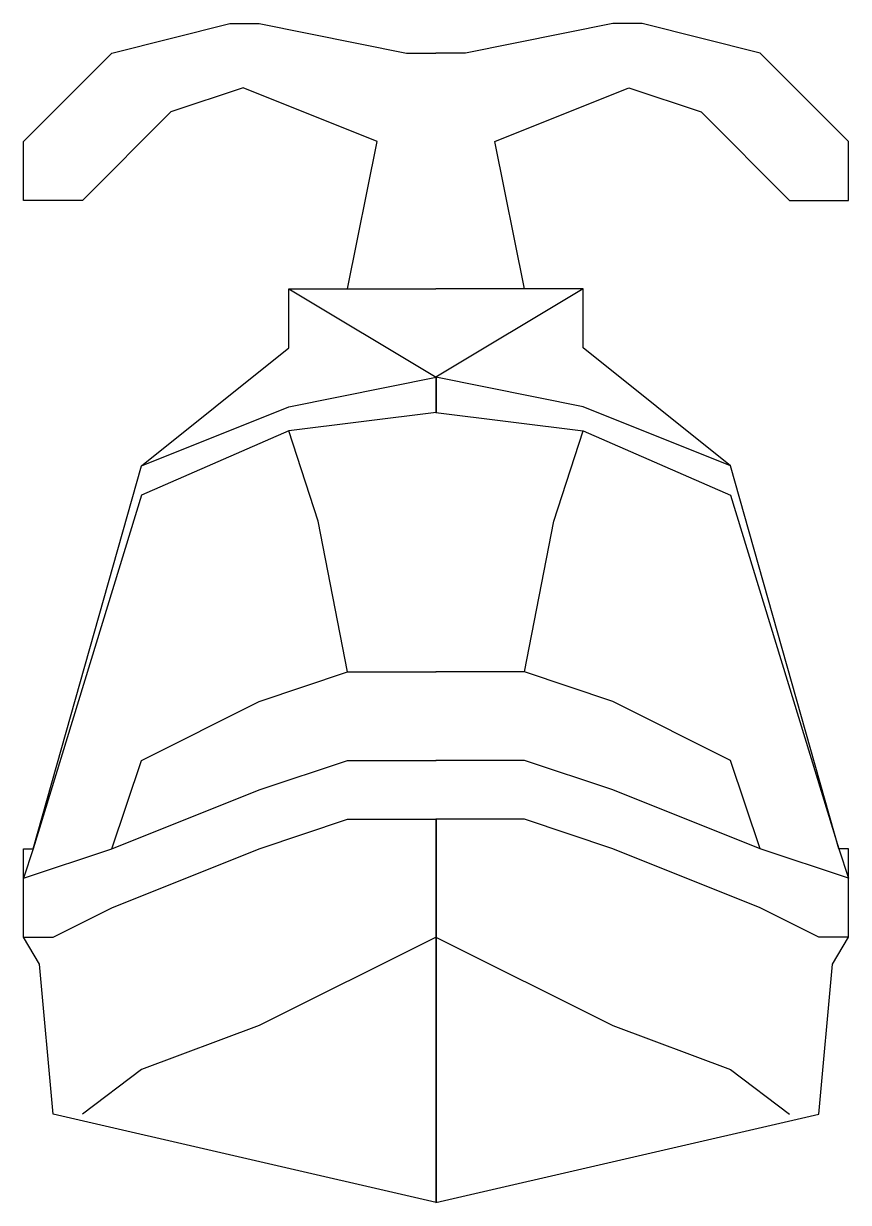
# Model space of a CAD drawing. Header units: millimetres. Extents: x -2134.94 to -2134.241, y 1622.721 to 1623.719.
import ezdxf

# ---------------------------------------------------------------- set-up
doc = ezdxf.new("R2010")
doc.units = ezdxf.units.MM
doc.header["$LTSCALE"] = 10
doc.layers.add('Embarcações', color=2, linetype='Continuous')

msp = doc.modelspace()

# ---------------------------------------------------------------- linework, layer by layer
at = {"layer": 'Embarcações'}
for p, q in [((-2134.71504, 1623.49433), (-2134.59019, 1623.4195)), ((-2134.66515, 1623.49433), (-2134.59026, 1623.49433)), ((-2134.46548, 1623.49433), (-2134.59033, 1623.4195)), ((-2134.51537, 1623.49433), (-2134.59026, 1623.49433))]:
    msp.add_line(p, q, dxfattribs=at)
for points in [[(-2134.59019, 1622.7206), (-2134.9147, 1622.79542), (-2134.92607, 1622.92248), (-2134.93964, 1622.94521), (-2134.93964, 1623.02003), (-2134.93147, 1623.02003), (-2134.83988, 1623.34454), (-2134.71504, 1623.44445), (-2134.71504, 1623.49433), (-2134.66515, 1623.49433), (-2134.64021, 1623.61917), (-2134.75369, 1623.66448), (-2134.81494, 1623.64411), (-2134.88976, 1623.56915), (-2134.93964, 1623.56915), (-2134.93964, 1623.61917), (-2134.86482, 1623.694), (-2134.76492, 1623.71894), (-2134.73998, 1623.71894), (-2134.61527, 1623.694), (-2134.59026, 1623.694)], [(-2134.59033, 1622.7206), (-2134.26582, 1622.79542), (-2134.25445, 1622.92248), (-2134.24087, 1622.94521), (-2134.24087, 1623.02003), (-2134.24905, 1623.02003), (-2134.34064, 1623.34454), (-2134.46548, 1623.44445), (-2134.46548, 1623.49433), (-2134.51537, 1623.49433), (-2134.54031, 1623.61917), (-2134.42683, 1623.66448), (-2134.36558, 1623.64411), (-2134.29076, 1623.56915), (-2134.24087, 1623.56915), (-2134.24087, 1623.61917), (-2134.3157, 1623.694), (-2134.4156, 1623.71894), (-2134.44054, 1623.71894), (-2134.56525, 1623.694), (-2134.59026, 1623.694)], [(-2134.83988, 1623.34454), (-2134.71504, 1623.39442), (-2134.59019, 1623.4195), (-2134.59019, 1623.38944), (-2134.71504, 1623.37392), (-2134.83988, 1623.3196), (-2134.93147, 1623.02003), (-2134.93964, 1622.99523), (-2134.86482, 1623.02003), (-2134.83988, 1623.09499), (-2134.73998, 1623.14487), (-2134.66515, 1623.16982), (-2134.59019, 1623.16982)], [(-2134.34064, 1623.34454), (-2134.46548, 1623.39442), (-2134.59033, 1623.4195), (-2134.59033, 1623.38944), (-2134.46548, 1623.37392), (-2134.34064, 1623.3196), (-2134.24905, 1623.02003), (-2134.24087, 1622.99523), (-2134.3157, 1623.02003), (-2134.34064, 1623.09499), (-2134.44054, 1623.14487), (-2134.51537, 1623.16982), (-2134.59033, 1623.16982)], [(-2134.66515, 1623.16982), (-2134.69009, 1623.29743), (-2134.71504, 1623.37392)], [(-2134.51537, 1623.16982), (-2134.49043, 1623.29743), (-2134.46548, 1623.37392)], [(-2134.86482, 1623.02003), (-2134.73998, 1623.07005), (-2134.66515, 1623.09499), (-2134.59019, 1623.09499)], [(-2134.3157, 1623.02003), (-2134.44054, 1623.07005), (-2134.51537, 1623.09499), (-2134.59033, 1623.09499)], [(-2134.93964, 1622.94521), (-2134.9147, 1622.94521), (-2134.86482, 1622.97015), (-2134.73998, 1623.02003), (-2134.66515, 1623.04511), (-2134.59019, 1623.04511), (-2134.59019, 1622.7206)], [(-2134.24087, 1622.94521), (-2134.26582, 1622.94521), (-2134.3157, 1622.97015), (-2134.44054, 1623.02003), (-2134.51537, 1623.04511), (-2134.59033, 1623.04511), (-2134.59033, 1622.7206)], [(-2134.59019, 1622.94521), (-2134.73998, 1622.87038), (-2134.83988, 1622.83325), (-2134.88976, 1622.79542)], [(-2134.59033, 1622.94521), (-2134.44054, 1622.87038), (-2134.34064, 1622.83325), (-2134.29076, 1622.79542)]]:
    msp.add_lwpolyline(points, dxfattribs=at)

doc.saveas('drawing.dxf')
